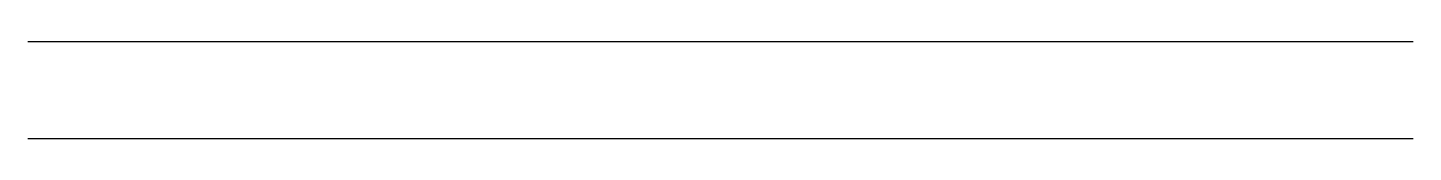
# Model space of a CAD drawing. Extents: x 150 to 250, y -157 to -150.
import ezdxf

# ---------------------------------------------------------------- set-up
doc = ezdxf.new("R2010")
doc.units = 0
doc.layers.add('SARRAFO_2_2X7', color=30, linetype='Continuous')

msp = doc.modelspace()

# ---------------------------------------------------------------- linework, layer by layer
at = {"layer": 'SARRAFO_2_2X7'}
for p, q in [((150, -150), (250, -150)), ((150, -157), (250, -157))]:
    msp.add_line(p, q, dxfattribs=at)

doc.saveas('drawing.dxf')
